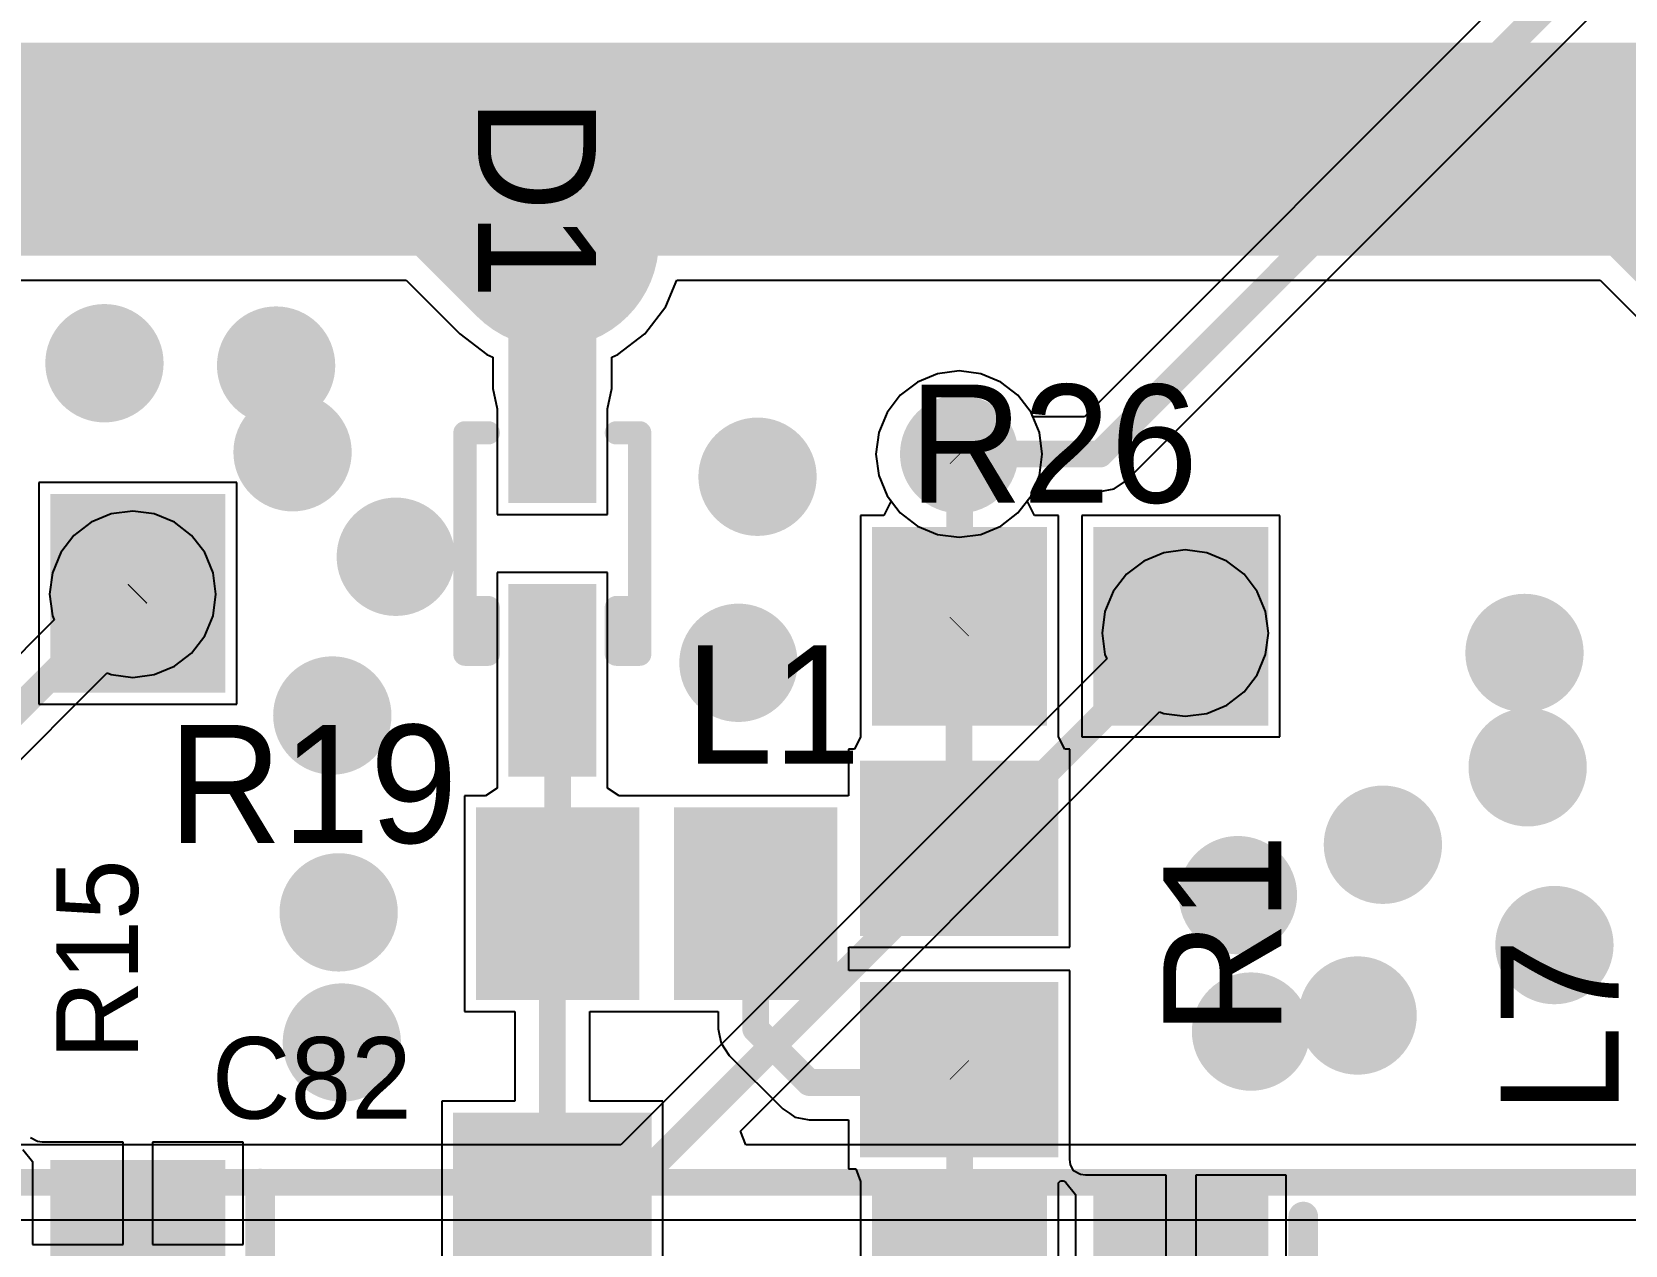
# Model space of a CAD drawing. Header units: millimetres. Extents: x 0 to 7.36, y -3.03 to 0.
# Drawn here: x 1.514 to 2.053, y -1.958 to -1.548 of the extents above; entities that cross this region are included whole.
import ezdxf

# ---------------------------------------------------------------- set-up
doc = ezdxf.new("R2010")
doc.units = ezdxf.units.MM
doc.header["$MEASUREMENT"] = 0
for name, color, linetype in [('BottomLayer', 5, 'Continuous'), ('MultiLayer', 9, 'Continuous'), ('TopLayer', 1, 'Continuous'), ('TopOverlay', 2, 'Continuous'), ('TopPaste', 8, 'Continuous'), ('TopSolder', 216, 'Continuous'), ('ViaHoleLayer', 16, 'Continuous')]:
    doc.layers.add(name, color=color, linetype=linetype)

# ---------------------------------------------------------------- blocks, each defined once
blk = doc.blocks.new('CAP_0805_20')
at = {"layer": 'TopLayer'}
for points in [[(-0.05511, -0.02953), (-0.00393, -0.02953), (-0.05511, 0.02953), (-0.00393, 0.02953)], [(0.0197, -0.02953), (0.07088, -0.02953), (0.0197, 0.02953), (0.07088, 0.02953)]]:
    blk.add_solid(points, dxfattribs=at)
at = {"layer": 'TopOverlay', "const_width": 0.01}
blk.add_lwpolyline([(-0.07088, 0.02557), (-0.07088, -0.02557)], dxfattribs=at)
at = {"layer": 'TopOverlay', "const_width": 0.005}
for points in [[(-0.07338, 0.02557, 1), (-0.06838, 0.02557, 1)], [(-0.07338, -0.02557, 1), (-0.06838, -0.02557, 1)]]:
    blk.add_lwpolyline(points, format="xyb", close=True, dxfattribs=at)
at = {"layer": 'TopPaste'}
for points in [[(-0.05511, -0.02953), (-0.00393, -0.02953), (-0.05511, 0.02953), (-0.00393, 0.02953)], [(0.0197, -0.02953), (0.07088, -0.02953), (0.0197, 0.02953), (0.07088, 0.02953)]]:
    blk.add_solid(points, dxfattribs=at)
at = {"layer": 'TopSolder'}
for points in [[(-0.05911, -0.03353), (0.00007, -0.03353), (-0.05911, 0.03353), (0.00007, 0.03353)], [(0.0157, -0.03353), (0.07488, -0.03353), (0.0157, 0.03353), (0.07488, 0.03353)]]:
    blk.add_solid(points, dxfattribs=at)
blk = doc.blocks.new('RES_0805_27')
at = {"layer": 'TopLayer'}
for points in [[(-0.06299, -0.02953), (-0.01181, -0.02953), (-0.06299, 0.02953), (-0.01181, 0.02953)], [(0.01181, -0.02953), (0.06299, -0.02953), (0.01181, 0.02953), (0.06299, 0.02953)]]:
    blk.add_solid(points, dxfattribs=at)
at = {"layer": 'TopPaste'}
for points in [[(-0.06299, -0.02953), (-0.01181, -0.02953), (-0.06299, 0.02953), (-0.01181, 0.02953)], [(0.01181, -0.02953), (0.06299, -0.02953), (0.01181, 0.02953), (0.06299, 0.02953)]]:
    blk.add_solid(points, dxfattribs=at)
at = {"layer": 'TopSolder'}
for points in [[(-0.06699, -0.03353), (-0.00781, -0.03353), (-0.06699, 0.03353), (-0.00781, 0.03353)], [(0.00781, -0.03353), (0.06699, -0.03353), (0.00781, 0.03353), (0.06699, 0.03353)]]:
    blk.add_solid(points, dxfattribs=at)
blk = doc.blocks.new('RES_0805_38')
at = {"layer": 'TopLayer'}
for points in [[(-0.06299, -0.02953), (-0.01181, -0.02953), (-0.06299, 0.02953), (-0.01181, 0.02953)], [(0.01181, -0.02953), (0.06299, -0.02953), (0.01181, 0.02953), (0.06299, 0.02953)]]:
    blk.add_solid(points, dxfattribs=at)
at = {"layer": 'TopPaste'}
for points in [[(-0.06299, -0.02953), (-0.01181, -0.02953), (-0.06299, 0.02953), (-0.01181, 0.02953)], [(0.01181, -0.02953), (0.06299, -0.02953), (0.01181, 0.02953), (0.06299, 0.02953)]]:
    blk.add_solid(points, dxfattribs=at)
at = {"layer": 'TopSolder'}
for points in [[(-0.06699, -0.03353), (-0.00781, -0.03353), (-0.06699, 0.03353), (-0.00781, 0.03353)], [(0.00781, -0.03353), (0.06699, -0.03353), (0.00781, 0.03353), (0.06699, 0.03353)]]:
    blk.add_solid(points, dxfattribs=at)
blk = doc.blocks.new('SOD_323_40')
at = {"layer": 'TopLayer'}
for points in [[(-0.0748, -0.01083), (-0.01772, -0.01083), (-0.0748, 0.01083), (-0.01772, 0.01083)], [(0.01772, -0.01083), (0.0748, -0.01083), (0.01772, 0.01083), (0.0748, 0.01083)]]:
    blk.add_solid(points, dxfattribs=at)
at = {"layer": 'TopOverlay', "const_width": 0.00787}
for points in [[(0.0374, 0.02953), (-0.0374, 0.02953)], [(-0.0374, 0.02165), (-0.0374, 0.02953)], [(0.02165, 0.02165), (0.02165, 0.02953)], [(0.0374, 0.02165), (0.0374, 0.02953)], [(0.0374, 0.02165), (0.02165, 0.02165)], [(-0.0374, -0.02953), (-0.0374, -0.02165)], [(0.0374, -0.02165), (0.02165, -0.02165)], [(0.02165, -0.02953), (0.02165, -0.02165)], [(0.0374, -0.02953), (0.0374, -0.02165)], [(0.0374, -0.02953), (-0.0374, -0.02953)]]:
    blk.add_lwpolyline(points, dxfattribs=at)
at = {"layer": 'TopOverlay', "const_width": 0.00394}
for points in [[(-0.03937, 0.02953, 1), (-0.03543, 0.02953, 1)], [(-0.03937, 0.02953, 1), (-0.03543, 0.02953, 1)], [(0.01969, 0.02953, 1), (0.02362, 0.02953, 1)], [(0.03543, 0.02953, 1), (0.03937, 0.02953, 1)], [(0.03543, 0.02953, 1), (0.03937, 0.02953, 1)], [(-0.03937, 0.02165, 1), (-0.03543, 0.02165, 1)], [(0.01969, 0.02165, 1), (0.02362, 0.02165, 1)], [(0.01969, 0.02165, 1), (0.02362, 0.02165, 1)], [(0.03543, 0.02165, 1), (0.03937, 0.02165, 1)], [(0.03543, 0.02165, 1), (0.03937, 0.02165, 1)], [(-0.03937, -0.02165, 1), (-0.03543, -0.02165, 1)], [(0.01969, -0.02165, 1), (0.02362, -0.02165, 1)], [(0.01969, -0.02165, 1), (0.02362, -0.02165, 1)], [(0.03543, -0.02165, 1), (0.03937, -0.02165, 1)], [(0.03543, -0.02165, 1), (0.03937, -0.02165, 1)], [(-0.03937, -0.02953, 1), (-0.03543, -0.02953, 1)], [(-0.03937, -0.02953, 1), (-0.03543, -0.02953, 1)], [(0.01969, -0.02953, 1), (0.02362, -0.02953, 1)], [(0.03543, -0.02953, 1), (0.03937, -0.02953, 1)], [(0.03543, -0.02953, 1), (0.03937, -0.02953, 1)]]:
    blk.add_lwpolyline(points, format="xyb", close=True, dxfattribs=at)
at = {"layer": 'TopPaste'}
for points in [[(-0.0748, -0.01083), (-0.01772, -0.01083), (-0.0748, 0.01083), (-0.01772, 0.01083)], [(0.01772, -0.01083), (0.0748, -0.01083), (0.01772, 0.01083), (0.0748, 0.01083)]]:
    blk.add_solid(points, dxfattribs=at)
at = {"layer": 'TopSolder'}
for points in [[(-0.0788, -0.01483), (-0.01372, -0.01483), (-0.0788, 0.01483), (-0.01372, 0.01483)], [(0.01372, -0.01483), (0.0788, -0.01483), (0.01372, 0.01483), (0.0788, 0.01483)]]:
    blk.add_solid(points, dxfattribs=at)
blk = doc.blocks.new('CAP_0805_106')
at = {"layer": 'TopLayer'}
for points in [[(-0.05511, -0.02953), (-0.00393, -0.02953), (-0.05511, 0.02953), (-0.00393, 0.02953)], [(0.0197, -0.02953), (0.07088, -0.02953), (0.0197, 0.02953), (0.07088, 0.02953)]]:
    blk.add_solid(points, dxfattribs=at)
at = {"layer": 'TopOverlay', "const_width": 0.01}
blk.add_lwpolyline([(-0.07088, 0.02557), (-0.07088, -0.02557)], dxfattribs=at)
at = {"layer": 'TopOverlay', "const_width": 0.005}
for points in [[(-0.07338, 0.02557, 1), (-0.06838, 0.02557, 1)], [(-0.07338, -0.02557, 1), (-0.06838, -0.02557, 1)]]:
    blk.add_lwpolyline(points, format="xyb", close=True, dxfattribs=at)
at = {"layer": 'TopPaste'}
for points in [[(-0.05511, -0.02953), (-0.00393, -0.02953), (-0.05511, 0.02953), (-0.00393, 0.02953)], [(0.0197, -0.02953), (0.07088, -0.02953), (0.0197, 0.02953), (0.07088, 0.02953)]]:
    blk.add_solid(points, dxfattribs=at)
at = {"layer": 'TopSolder'}
for points in [[(-0.05911, -0.03353), (0.00007, -0.03353), (-0.05911, 0.03353), (0.00007, 0.03353)], [(0.0157, -0.03353), (0.07488, -0.03353), (0.0157, 0.03353), (0.07488, 0.03353)]]:
    blk.add_solid(points, dxfattribs=at)
blk = doc.blocks.new('CAP_0805_108')
at = {"layer": 'TopLayer'}
for points in [[(-0.05511, -0.02953), (-0.00393, -0.02953), (-0.05511, 0.02953), (-0.00393, 0.02953)], [(0.0197, -0.02953), (0.07088, -0.02953), (0.0197, 0.02953), (0.07088, 0.02953)]]:
    blk.add_solid(points, dxfattribs=at)
at = {"layer": 'TopOverlay', "const_width": 0.01}
blk.add_lwpolyline([(-0.07088, 0.02557), (-0.07088, -0.02557)], dxfattribs=at)
at = {"layer": 'TopOverlay', "const_width": 0.005}
for points in [[(-0.07338, 0.02557, 1), (-0.06838, 0.02557, 1)], [(-0.07338, -0.02557, 1), (-0.06838, -0.02557, 1)]]:
    blk.add_lwpolyline(points, format="xyb", close=True, dxfattribs=at)
at = {"layer": 'TopPaste'}
for points in [[(-0.05511, -0.02953), (-0.00393, -0.02953), (-0.05511, 0.02953), (-0.00393, 0.02953)], [(0.0197, -0.02953), (0.07088, -0.02953), (0.0197, 0.02953), (0.07088, 0.02953)]]:
    blk.add_solid(points, dxfattribs=at)
at = {"layer": 'TopSolder'}
for points in [[(-0.05911, -0.03353), (0.00007, -0.03353), (-0.05911, 0.03353), (0.00007, 0.03353)], [(0.0157, -0.03353), (0.07488, -0.03353), (0.0157, 0.03353), (0.07488, 0.03353)]]:
    blk.add_solid(points, dxfattribs=at)
blk = doc.blocks.new('RES_0805_171')
at = {"layer": 'TopLayer'}
for points in [[(-0.06299, -0.02953), (-0.01181, -0.02953), (-0.06299, 0.02953), (-0.01181, 0.02953)], [(0.01181, -0.02953), (0.06299, -0.02953), (0.01181, 0.02953), (0.06299, 0.02953)]]:
    blk.add_solid(points, dxfattribs=at)
at = {"layer": 'TopPaste'}
for points in [[(-0.06299, -0.02953), (-0.01181, -0.02953), (-0.06299, 0.02953), (-0.01181, 0.02953)], [(0.01181, -0.02953), (0.06299, -0.02953), (0.01181, 0.02953), (0.06299, 0.02953)]]:
    blk.add_solid(points, dxfattribs=at)
at = {"layer": 'TopSolder'}
for points in [[(-0.06699, -0.03353), (-0.00781, -0.03353), (-0.06699, 0.03353), (-0.00781, 0.03353)], [(0.00781, -0.03353), (0.06699, -0.03353), (0.00781, 0.03353), (0.06699, 0.03353)]]:
    blk.add_solid(points, dxfattribs=at)
blk = doc.blocks.new('IND_0805_279')
at = {"layer": 'TopLayer'}
for points in [[(-0.05709, -0.02854), (-0.00984, -0.02854), (-0.05709, 0.02854), (-0.00984, 0.02854)], [(0.00984, -0.02854), (0.05709, -0.02854), (0.00984, 0.02854), (0.05709, 0.02854)]]:
    blk.add_solid(points, dxfattribs=at)
at = {"layer": 'TopPaste'}
for points in [[(-0.05709, -0.02854), (-0.00984, -0.02854), (-0.05709, 0.02854), (-0.00984, 0.02854)], [(0.00984, -0.02854), (0.05709, -0.02854), (0.00984, 0.02854), (0.05709, 0.02854)]]:
    blk.add_solid(points, dxfattribs=at)
at = {"layer": 'TopSolder'}
for points in [[(-0.06109, -0.03254), (-0.00584, -0.03254), (-0.06109, 0.03254), (-0.00584, 0.03254)], [(0.00584, -0.03254), (0.06109, -0.03254), (0.00584, 0.03254), (0.06109, 0.03254)]]:
    blk.add_solid(points, dxfattribs=at)

msp = doc.modelspace()

# ---------------------------------------------------------------- linework, layer by layer
at = {"layer": 'BottomLayer'}
for p, q in [((2.03369, -1.51413), (1.87002, -1.6778)), ((1.8842, -1.69939), (2.05157, -1.53202)), ((1.82038, -1.66329), (1.8136, -1.6661)), ((1.82765, -1.66233), (1.82038, -1.66329)), ((1.83493, -1.66329), (1.82765, -1.66233)), ((1.84171, -1.6661), (1.83493, -1.66329)), ((1.8136, -1.6661), (1.80777, -1.67056)), ((1.84753, -1.67056), (1.84171, -1.6661)), ((1.80777, -1.67056), (1.80331, -1.67639)), ((1.852, -1.67639), (1.84753, -1.67056)), ((1.80331, -1.67639), (1.8005, -1.68317)), ((1.85259, -1.6778), (1.852, -1.67639)), ((1.87002, -1.6778), (1.85259, -1.6778)), ((1.8005, -1.68317), (1.79954, -1.69044)), ((1.79954, -1.69044), (1.8005, -1.69772)), ((1.8005, -1.69772), (1.80331, -1.7045)), ((1.8801, -1.70213), (1.8842, -1.69939)), ((1.80331, -1.7045), (1.80777, -1.71032)), ((1.84753, -1.71032), (1.852, -1.7045)), ((1.852, -1.7045), (1.85259, -1.70309)), ((1.85259, -1.70309), (1.87526, -1.70309)), ((1.87526, -1.70309), (1.8801, -1.70213)), ((1.54101, -1.71065), (1.53423, -1.71346)), ((1.54829, -1.70969), (1.54101, -1.71065)), ((1.55557, -1.71065), (1.54829, -1.70969)), ((1.56235, -1.71346), (1.55557, -1.71065)), ((1.80777, -1.71032), (1.8136, -1.71479)), ((1.84171, -1.71479), (1.84753, -1.71032)), ((1.52841, -1.71793), (1.52394, -1.72375)), ((1.53423, -1.71346), (1.52841, -1.71793)), ((1.56817, -1.71793), (1.56235, -1.71346)), ((1.57264, -1.72375), (1.56817, -1.71793)), ((1.8136, -1.71479), (1.82038, -1.7176)), ((1.82038, -1.7176), (1.82765, -1.71856)), ((1.82765, -1.71856), (1.83493, -1.7176)), ((1.83493, -1.7176), (1.84171, -1.71479)), ((1.9041, -1.72282), (1.89682, -1.72378)), ((1.91138, -1.72378), (1.9041, -1.72282)), ((1.52394, -1.72375), (1.52113, -1.73053)), ((1.57545, -1.73053), (1.57264, -1.72375)), ((1.89004, -1.72659), (1.88422, -1.73105)), ((1.89682, -1.72378), (1.89004, -1.72659)), ((1.91816, -1.72659), (1.91138, -1.72378)), ((1.92398, -1.73105), (1.91816, -1.72659)), ((1.52113, -1.73053), (1.52018, -1.73781)), ((1.57641, -1.73781), (1.57545, -1.73053)), ((1.88422, -1.73105), (1.87975, -1.73688)), ((1.92845, -1.73688), (1.92398, -1.73105)), ((1.52018, -1.73781), (1.52113, -1.74508)), ((1.57545, -1.74508), (1.57641, -1.73781)), ((1.87975, -1.73688), (1.87694, -1.74366)), ((1.93125, -1.74366), (1.92845, -1.73688)), ((1.52113, -1.74508), (1.52172, -1.7465)), ((1.57264, -1.75186), (1.57545, -1.74508)), ((1.87694, -1.74366), (1.87598, -1.75093)), ((1.93221, -1.75093), (1.93125, -1.74366)), ((1.52172, -1.7465), (1.34436, -1.92386)), ((1.56817, -1.75769), (1.57264, -1.75186)), ((1.87598, -1.75093), (1.87694, -1.75821)), ((1.93125, -1.75821), (1.93221, -1.75093)), ((1.56235, -1.76215), (1.56817, -1.75769)), ((1.87753, -1.75962), (1.71329, -1.92386)), ((1.87694, -1.75821), (1.87753, -1.75962)), ((1.92845, -1.76499), (1.93125, -1.75821)), ((1.38474, -1.91924), (1.5396, -1.76438)), ((1.5396, -1.76438), (1.54101, -1.76496)), ((1.54101, -1.76496), (1.54829, -1.76592)), ((1.54829, -1.76592), (1.55557, -1.76496)), ((1.55557, -1.76496), (1.56235, -1.76215)), ((1.92398, -1.77081), (1.92845, -1.76499)), ((1.91816, -1.77528), (1.92398, -1.77081)), ((1.91138, -1.77809), (1.91816, -1.77528)), ((1.75368, -1.91924), (1.89541, -1.7775)), ((1.89541, -1.7775), (1.89682, -1.77809)), ((1.89682, -1.77809), (1.9041, -1.77905)), ((1.9041, -1.77905), (1.91138, -1.77809)), ((1.75559, -1.92386), (1.75368, -1.91924)), ((1.71329, -1.92386), (1.38666, -1.92386)), ((2.20601, -1.92386), (1.75559, -1.92386)), ((1.11364, -1.94914), (4.62336, -1.94914))]:
    msp.add_line(p, q, dxfattribs=at)
at = {"layer": 'BottomLayer', "const_width": 0.00906}
for points in [[(1.87526, -1.69044), (2.06026, -1.50544)], [(1.82765, -1.69044), (1.87526, -1.69044)], [(1.3496, -1.9365), (1.54829, -1.73781)], [(1.71853, -1.9365), (1.9041, -1.75093)], [(1.0887, -1.9365), (4.62336, -1.9365)], [(1.0887, -1.9365), (4.20037, -1.9365)], [(1.0887, -1.9365), (3.71059, -1.9365)], [(1.0887, -1.9365), (3.2075, -1.9365)], [(1.0887, -1.9365), (2.72422, -1.9365)], [(1.0887, -1.9365), (2.21124, -1.9365)], [(1.0887, -1.9365), (1.71853, -1.9365)]]:
    msp.add_lwpolyline(points, dxfattribs=at)
at = {"layer": 'BottomLayer'}
for points, const_width in [([(1.52871, -1.65974, 1), (1.54871, -1.65974, 1)], 0.02), ([(1.58674, -1.66054, 1), (1.60674, -1.66054, 1)], 0.02), ([(1.5923, -1.68982, 1), (1.6123, -1.68982, 1)], 0.02), ([(1.81765, -1.69044, 1), (1.83765, -1.69044, 1)], 0.02), ([(1.74949, -1.6981, 1), (1.76949, -1.6981, 1)], 0.02), ([(1.82539, -1.69044, 1), (1.82992, -1.69044, 1)], 0.00453), ([(1.873, -1.69044, 1), (1.87752, -1.69044, 1)], 0.00453), ([(1.873, -1.69044, 1), (1.87752, -1.69044, 1)], 0.00453), ([(1.6272, -1.72514, 1), (1.6472, -1.72514, 1)], 0.02), ([(1.53829, -1.73781, 1), (1.55829, -1.73781, 1)], 0.02), ([(1.54603, -1.73781, 1), (1.55056, -1.73781, 1)], 0.00453), ([(1.8941, -1.75093, 1), (1.9141, -1.75093, 1)], 0.02), ([(2.00878, -1.75765, 1), (2.02878, -1.75765, 1)], 0.02), ([(1.74304, -1.76097, 1), (1.76304, -1.76097, 1)], 0.02), ([(1.90183, -1.75093, 1), (1.90636, -1.75093, 1)], 0.00453), ([(1.60574, -1.77878, 1), (1.62574, -1.77878, 1)], 0.02), ([(2.00985, -1.79627, 1), (2.02985, -1.79627, 1)], 0.02), ([(1.96091, -1.82245, 1), (1.98091, -1.82245, 1)], 0.02), ([(1.9119, -1.83948, 1), (1.9319, -1.83948, 1)], 0.02), ([(1.60789, -1.8453, 1), (1.62789, -1.8453, 1)], 0.02), ([(2.0189, -1.85635, 1), (2.0389, -1.85635, 1)], 0.02), ([(1.95236, -1.88015, 1), (1.97236, -1.88015, 1)], 0.02), ([(1.91633, -1.88558, 1), (1.93633, -1.88558, 1)], 0.02), ([(1.60896, -1.88928, 1), (1.62896, -1.88928, 1)], 0.02), ([(1.71627, -1.9365, 1), (1.7208, -1.9365, 1)], 0.00453), ([(1.71627, -1.9365, 1), (1.7208, -1.9365, 1)], 0.00453)]:
    msp.add_lwpolyline(points, format="xyb", close=True, dxfattribs=dict(at, const_width=const_width))
at = {"layer": 'MultiLayer', "const_width": 0.02}
for points in [[(1.52871, -1.65974, 1), (1.54871, -1.65974, 1)], [(1.58674, -1.66054, 1), (1.60674, -1.66054, 1)], [(1.5923, -1.68982, 1), (1.6123, -1.68982, 1)], [(1.81765, -1.69044, 1), (1.83765, -1.69044, 1)], [(1.74949, -1.6981, 1), (1.76949, -1.6981, 1)], [(1.6272, -1.72514, 1), (1.6472, -1.72514, 1)], [(1.53829, -1.73781, 1), (1.55829, -1.73781, 1)], [(1.8941, -1.75093, 1), (1.9141, -1.75093, 1)], [(2.00878, -1.75765, 1), (2.02878, -1.75765, 1)], [(1.74304, -1.76097, 1), (1.76304, -1.76097, 1)], [(1.60574, -1.77878, 1), (1.62574, -1.77878, 1)], [(2.00985, -1.79627, 1), (2.02985, -1.79627, 1)], [(1.96091, -1.82245, 1), (1.98091, -1.82245, 1)], [(1.9119, -1.83948, 1), (1.9319, -1.83948, 1)], [(1.60789, -1.8453, 1), (1.62789, -1.8453, 1)], [(2.0189, -1.85635, 1), (2.0389, -1.85635, 1)], [(1.95236, -1.88015, 1), (1.97236, -1.88015, 1)], [(1.91633, -1.88558, 1), (1.93633, -1.88558, 1)], [(1.60896, -1.88928, 1), (1.62896, -1.88928, 1)]]:
    msp.add_lwpolyline(points, format="xyb", close=True, dxfattribs=at)
at = {"layer": 'TopLayer'}
for p, q in [((1.49067, -1.63167), (1.64073, -1.63167)), ((1.64073, -1.63167), (1.65881, -1.64976)), ((1.72847, -1.64059), (1.73216, -1.63167)), ((1.73216, -1.63167), (2.04434, -1.63167)), ((2.04434, -1.63167), (2.06013, -1.64747)), ((1.72143, -1.64976), (1.72847, -1.64059)), ((1.65881, -1.64976), (1.66798, -1.65679)), ((1.71226, -1.65679), (1.72143, -1.64976)), ((1.66798, -1.65679), (1.67005, -1.65765)), ((1.67005, -1.65765), (1.67005, -1.6683)), ((1.71019, -1.65765), (1.71226, -1.65679)), ((1.71019, -1.6683), (1.71019, -1.65765)), ((1.82038, -1.66329), (1.8136, -1.6661)), ((1.82765, -1.66233), (1.82038, -1.66329)), ((1.83493, -1.66329), (1.82765, -1.66233)), ((1.84171, -1.6661), (1.83493, -1.66329)), ((1.67005, -1.6683), (1.67142, -1.67518)), ((1.70882, -1.67518), (1.71019, -1.6683)), ((1.8136, -1.6661), (1.80777, -1.67056)), ((1.84753, -1.67056), (1.84171, -1.6661)), ((1.80777, -1.67056), (1.80331, -1.67639)), ((1.852, -1.67639), (1.84753, -1.67056)), ((1.67142, -1.67518), (1.67142, -1.71081)), ((1.70882, -1.71081), (1.70882, -1.67518)), ((1.80331, -1.67639), (1.8005, -1.68317)), ((1.85481, -1.68317), (1.852, -1.67639)), ((1.8005, -1.68317), (1.79954, -1.69044)), ((1.85577, -1.69044), (1.85481, -1.68317)), ((1.79954, -1.69044), (1.8005, -1.69772)), ((1.85481, -1.69772), (1.85577, -1.69044)), ((1.58346, -1.7001), (1.51654, -1.7001)), ((1.51654, -1.7001), (1.51654, -1.7749)), ((1.58346, -1.7749), (1.58346, -1.7001)), ((1.8005, -1.69772), (1.80331, -1.7045)), ((1.852, -1.7045), (1.85481, -1.69772)), ((1.80464, -1.70624), (1.80217, -1.71124)), ((1.80331, -1.7045), (1.80464, -1.70624)), ((1.85067, -1.70624), (1.852, -1.7045)), ((1.85313, -1.71124), (1.85067, -1.70624)), ((1.67142, -1.71081), (1.70882, -1.71081)), ((1.80217, -1.71124), (1.79435, -1.71124)), ((1.79435, -1.71124), (1.79435, -1.78604)), ((1.86128, -1.71124), (1.85313, -1.71124)), ((1.86128, -1.78604), (1.86128, -1.71124)), ((1.93609, -1.71124), (1.86916, -1.71124)), ((1.86916, -1.71124), (1.86916, -1.78604)), ((1.93609, -1.78604), (1.93609, -1.71124)), ((1.70882, -1.7305), (1.67142, -1.7305)), ((1.67142, -1.7305), (1.67142, -1.80333)), ((1.70882, -1.80333), (1.70882, -1.7305)), ((1.51654, -1.7749), (1.58346, -1.7749)), ((1.79435, -1.78604), (1.79226, -1.79018)), ((1.86337, -1.79018), (1.86128, -1.78604)), ((1.86916, -1.78604), (1.93609, -1.78604)), ((1.79226, -1.79018), (1.79022, -1.79018)), ((1.79022, -1.79018), (1.79022, -1.80597)), ((1.86502, -1.79018), (1.86337, -1.79018)), ((1.86502, -1.85711), (1.86502, -1.79018)), ((1.67142, -1.80333), (1.66751, -1.80597)), ((1.71273, -1.80597), (1.70882, -1.80333)), ((1.66751, -1.80597), (1.66044, -1.80597)), ((1.66044, -1.80597), (1.66044, -1.87881)), ((1.72237, -1.80597), (1.71273, -1.80597)), ((1.72344, -1.80597), (1.72237, -1.80597)), ((1.72737, -1.80597), (1.72344, -1.80597)), ((1.72844, -1.80597), (1.72737, -1.80597)), ((1.79022, -1.80597), (1.72844, -1.80597)), ((1.79037, -1.86498), (1.79037, -1.85711)), ((1.79037, -1.85711), (1.86502, -1.85711)), ((1.86502, -1.86498), (1.79037, -1.86498)), ((1.86502, -1.92748), (1.86502, -1.86498)), ((1.66044, -1.87881), (1.67748, -1.87881)), ((1.67748, -1.87881), (1.67748, -1.90912)), ((1.70277, -1.90912), (1.70277, -1.87881)), ((1.70277, -1.87881), (1.72237, -1.87881)), ((1.72237, -1.87881), (1.72344, -1.87881)), ((1.72344, -1.87881), (1.72737, -1.87881)), ((1.72737, -1.87881), (1.72844, -1.87881)), ((1.72844, -1.87881), (1.74623, -1.87881)), ((1.74623, -1.87881), (1.74623, -1.8847)), ((1.74623, -1.8847), (1.74623, -1.8847)), ((1.74623, -1.8847), (1.74623, -1.8847)), ((1.74623, -1.8847), (1.74666, -1.88688)), ((1.74666, -1.88688), (1.74719, -1.88954)), ((1.74719, -1.88954), (1.74719, -1.88954)), ((1.74719, -1.88954), (1.74719, -1.88954)), ((1.74719, -1.88954), (1.74842, -1.89138)), ((1.74842, -1.89138), (1.74993, -1.89364)), ((1.74993, -1.89364), (1.74993, -1.89364)), ((1.74993, -1.89364), (1.74993, -1.89364)), ((1.74993, -1.89364), (1.76802, -1.91173)), ((1.67748, -1.90912), (1.65272, -1.90912)), ((1.65272, -1.90912), (1.65272, -1.97605)), ((1.72752, -1.90912), (1.70277, -1.90912)), ((1.72752, -1.97605), (1.72752, -1.90912)), ((1.76802, -1.91173), (1.77036, -1.91329)), ((1.77036, -1.91329), (1.77213, -1.91447)), ((1.77213, -1.91447), (1.77213, -1.91447)), ((1.77213, -1.91447), (1.77213, -1.91447)), ((1.77213, -1.91447), (1.77456, -1.91496)), ((1.77456, -1.91496), (1.77696, -1.91544)), ((1.77696, -1.91544), (1.79022, -1.91544)), ((1.79022, -1.91544), (1.79022, -1.93191)), ((1.51602, -1.92272), (1.51368, -1.92146)), ((1.5177, -1.92297), (1.51602, -1.92272)), ((1.51111, -1.92542), (1.51441, -1.92952)), ((1.51863, -1.92297), (1.5177, -1.92297)), ((1.545, -1.92297), (1.51863, -1.92297)), ((1.545, -1.9575), (1.545, -1.92297)), ((1.58559, -1.92297), (1.555, -1.92297)), ((1.555, -1.92297), (1.555, -1.9575)), ((1.58559, -1.9575), (1.58559, -1.92297)), ((1.86502, -1.92884), (1.86502, -1.92748)), ((1.51441, -1.92952), (1.51441, -1.9575)), ((1.79022, -1.93191), (1.79274, -1.93191)), ((1.79274, -1.93191), (1.79435, -1.93624)), ((1.86529, -1.93049), (1.86502, -1.92884)), ((1.8663, -1.9326), (1.86529, -1.93049)), ((1.86864, -1.93386), (1.8663, -1.9326)), ((1.79435, -1.93624), (1.79435, -1.93624)), ((1.79435, -1.93624), (1.79435, -2.01104)), ((1.86128, -1.93669), (1.86196, -1.93601)), ((1.86128, -2.01104), (1.86128, -1.93669)), ((1.86196, -1.93601), (1.86291, -1.93606)), ((1.86291, -1.93606), (1.86373, -1.93656)), ((1.86373, -1.93656), (1.86703, -1.94066)), ((1.87033, -1.93411), (1.86864, -1.93386)), ((1.87126, -1.93411), (1.87033, -1.93411)), ((1.89762, -1.93411), (1.87126, -1.93411)), ((1.89762, -1.96864), (1.89762, -1.93411)), ((1.93821, -1.93411), (1.90762, -1.93411)), ((1.90762, -1.93411), (1.90762, -1.96864)), ((1.93821, -1.96864), (1.93821, -1.93411)), ((1.86703, -1.94066), (1.86703, -1.96864)), ((1.51441, -1.9575), (1.545, -1.9575)), ((1.555, -1.9575), (1.58559, -1.9575))]:
    msp.add_line(p, q, dxfattribs=at)
for points, const_width in [([(1.29796, -1.5874), (1.65907, -1.5874)], 0.07205), ([(1.65907, -1.5874), (1.69012, -1.61845)], 0.07205), ([(1.65907, -1.5874), (1.69012, -1.5874)], 0.07205), ([(1.69012, -1.5874), (2.06268, -1.5874)], 0.07205), ([(2.06268, -1.5874), (2.09144, -1.5874)], 0.07205), ([(2.06268, -1.5874), (2.09144, -1.61616)], 0.07205), ([(1.69012, -1.6683), (1.69012, -1.61845)], 0.02362), ([(1.82765, -1.69044), (1.82782, -1.69061)], 0.00906), ([(1.82782, -1.74864), (1.82782, -1.69061)], 0.00906), ([(1.54829, -1.73781), (1.54969, -1.73781)], 0.00906), ([(1.54969, -1.73781), (1.55, -1.7375)], 0.00906), ([(1.82762, -1.74884), (1.82782, -1.74864)], 0.00906), ([(1.82762, -1.82364), (1.82762, -1.74884)], 0.00906), ([(1.90262, -1.74864), (1.9041, -1.75012)], 0.00906), ([(1.69012, -1.75491), (1.69194, -1.75673)], 0.00906), ([(1.9041, -1.75093), (1.9041, -1.75012)], 0.00906), ([(1.69194, -1.84239), (1.69194, -1.75673)], 0.00906), ([(1.69012, -1.84421), (1.69194, -1.84239)], 0.00906), ([(1.69012, -1.94259), (1.69012, -1.84421)], 0.00906), ([(1.75887, -1.8847), (1.75887, -1.84239)], 0.00906), ([(1.75887, -1.8847), (1.77696, -1.90279)], 0.00906), ([(1.82328, -1.90279), (1.82762, -1.89844)], 0.00906), ([(1.82762, -1.89844), (1.82782, -1.89864)], 0.00906), ([(1.82782, -1.97364), (1.82782, -1.89864)], 0.00906), ([(1.77696, -1.90279), (1.82328, -1.90279)], 0.00906)]:
    msp.add_lwpolyline(points, dxfattribs=dict(at, const_width=const_width))
for points, const_width in [([(1.64106, -1.5874, 1), (1.67709, -1.5874, 1)], 0.03602), ([(1.64106, -1.5874, 1), (1.67709, -1.5874, 1)], 0.03602), ([(1.64106, -1.5874, 1), (1.67709, -1.5874, 1)], 0.03602), ([(1.67211, -1.5874, 1), (1.70813, -1.5874, 1)], 0.03602), ([(1.67211, -1.5874, 1), (1.70813, -1.5874, 1)], 0.03602), ([(2.04467, -1.5874, 1), (2.08069, -1.5874, 1)], 0.03602), ([(2.04467, -1.5874, 1), (2.08069, -1.5874, 1)], 0.03602), ([(2.04467, -1.5874, 1), (2.08069, -1.5874, 1)], 0.03602), ([(1.67211, -1.61845, 1), (1.70813, -1.61845, 1)], 0.03602), ([(1.68422, -1.61845, 1), (1.69603, -1.61845, 1)], 0.01181), ([(1.52871, -1.65974, 1), (1.54871, -1.65974, 1)], 0.02), ([(1.58674, -1.66054, 1), (1.60674, -1.66054, 1)], 0.02), ([(1.68422, -1.6683, 1), (1.69603, -1.6683, 1)], 0.01181), ([(1.5923, -1.68982, 1), (1.6123, -1.68982, 1)], 0.02), ([(1.81765, -1.69044, 1), (1.83765, -1.69044, 1)], 0.02), ([(1.74949, -1.6981, 1), (1.76949, -1.6981, 1)], 0.02), ([(1.82539, -1.69044, 1), (1.82992, -1.69044, 1)], 0.00453), ([(1.82556, -1.69061, 1), (1.83008, -1.69061, 1)], 0.00453), ([(1.82556, -1.69061, 1), (1.83008, -1.69061, 1)], 0.00453), ([(1.6272, -1.72514, 1), (1.6472, -1.72514, 1)], 0.02), ([(1.53829, -1.73781, 1), (1.55829, -1.73781, 1)], 0.02), ([(1.54603, -1.73781, 1), (1.55056, -1.73781, 1)], 0.00453), ([(1.54743, -1.73781, 1), (1.55196, -1.73781, 1)], 0.00453), ([(1.54743, -1.73781, 1), (1.55196, -1.73781, 1)], 0.00453), ([(1.54774, -1.7375, 1), (1.55226, -1.7375, 1)], 0.00453), ([(1.8941, -1.75093, 1), (1.9141, -1.75093, 1)], 0.02), ([(2.00878, -1.75765, 1), (2.02878, -1.75765, 1)], 0.02), ([(1.74304, -1.76097, 1), (1.76304, -1.76097, 1)], 0.02), ([(1.82536, -1.74884, 1), (1.82989, -1.74884, 1)], 0.00453), ([(1.82536, -1.74884, 1), (1.82989, -1.74884, 1)], 0.00453), ([(1.82556, -1.74864, 1), (1.83008, -1.74864, 1)], 0.00453), ([(1.82556, -1.74864, 1), (1.83008, -1.74864, 1)], 0.00453), ([(1.90036, -1.74864, 1), (1.90489, -1.74864, 1)], 0.00453), ([(1.68786, -1.75491, 1), (1.69239, -1.75491, 1)], 0.00453), ([(1.90183, -1.75012, 1), (1.90636, -1.75012, 1)], 0.00453), ([(1.90183, -1.75012, 1), (1.90636, -1.75012, 1)], 0.00453), ([(1.90183, -1.75093, 1), (1.90636, -1.75093, 1)], 0.00453), ([(1.68968, -1.75673, 1), (1.6942, -1.75673, 1)], 0.00453), ([(1.68968, -1.75673, 1), (1.6942, -1.75673, 1)], 0.00453), ([(1.60574, -1.77878, 1), (1.62574, -1.77878, 1)], 0.02), ([(2.00985, -1.79627, 1), (2.02985, -1.79627, 1)], 0.02), ([(1.96091, -1.82245, 1), (1.98091, -1.82245, 1)], 0.02), ([(1.82536, -1.82364, 1), (1.82989, -1.82364, 1)], 0.00453), ([(1.9119, -1.83948, 1), (1.9319, -1.83948, 1)], 0.02), ([(1.60789, -1.8453, 1), (1.62789, -1.8453, 1)], 0.02), ([(2.0189, -1.85635, 1), (2.0389, -1.85635, 1)], 0.02), ([(1.68786, -1.84421, 1), (1.69239, -1.84421, 1)], 0.00453), ([(1.68786, -1.84421, 1), (1.69239, -1.84421, 1)], 0.00453), ([(1.68968, -1.84239, 1), (1.6942, -1.84239, 1)], 0.00453), ([(1.68968, -1.84239, 1), (1.6942, -1.84239, 1)], 0.00453), ([(1.75661, -1.84239, 1), (1.76113, -1.84239, 1)], 0.00453), ([(1.95236, -1.88015, 1), (1.97236, -1.88015, 1)], 0.02), ([(1.91633, -1.88558, 1), (1.93633, -1.88558, 1)], 0.02), ([(1.60896, -1.88928, 1), (1.62896, -1.88928, 1)], 0.02), ([(1.75661, -1.8847, 1), (1.76113, -1.8847, 1)], 0.00453), ([(1.75661, -1.8847, 1), (1.76113, -1.8847, 1)], 0.00453), ([(1.82536, -1.89844, 1), (1.82989, -1.89844, 1)], 0.00453), ([(1.82536, -1.89844, 1), (1.82989, -1.89844, 1)], 0.00453), ([(1.82556, -1.89864, 1), (1.83008, -1.89864, 1)], 0.00453), ([(1.82556, -1.89864, 1), (1.83008, -1.89864, 1)], 0.00453), ([(1.7747, -1.90279, 1), (1.77923, -1.90279, 1)], 0.00453), ([(1.7747, -1.90279, 1), (1.77923, -1.90279, 1)], 0.00453), ([(1.82101, -1.90279, 1), (1.82554, -1.90279, 1)], 0.00453), ([(1.82101, -1.90279, 1), (1.82554, -1.90279, 1)], 0.00453), ([(1.68786, -1.94259, 1), (1.69239, -1.94259, 1)], 0.00453)]:
    msp.add_lwpolyline(points, format="xyb", close=True, dxfattribs=dict(at, const_width=const_width))
at = {"layer": 'ViaHoleLayer', "const_width": 0.00956}
for points in [[(1.53393, -1.65974, 1), (1.54349, -1.65974, 1)], [(1.59196, -1.66054, 1), (1.60152, -1.66054, 1)], [(1.59751, -1.68982, 1), (1.60708, -1.68982, 1)], [(1.82287, -1.69044, 1), (1.83243, -1.69044, 1)], [(1.75471, -1.6981, 1), (1.76427, -1.6981, 1)], [(1.63242, -1.72514, 1), (1.64198, -1.72514, 1)], [(1.54351, -1.73781, 1), (1.55307, -1.73781, 1)], [(1.89932, -1.75093, 1), (1.90888, -1.75093, 1)], [(2.014, -1.75765, 1), (2.02356, -1.75765, 1)], [(1.74826, -1.76097, 1), (1.75782, -1.76097, 1)], [(1.61096, -1.77878, 1), (1.62052, -1.77878, 1)], [(2.01507, -1.79627, 1), (2.02463, -1.79627, 1)], [(1.96613, -1.82245, 1), (1.97569, -1.82245, 1)], [(1.91712, -1.83948, 1), (1.92668, -1.83948, 1)], [(1.61311, -1.8453, 1), (1.62267, -1.8453, 1)], [(2.02412, -1.85635, 1), (2.03368, -1.85635, 1)], [(1.95758, -1.88015, 1), (1.96714, -1.88015, 1)], [(1.61418, -1.88928, 1), (1.62375, -1.88928, 1)], [(1.92155, -1.88558, 1), (1.93111, -1.88558, 1)]]:
    msp.add_lwpolyline(points, format="xyb", close=True, dxfattribs=at)

# ---------------------------------------------------------------- block references
for name, p, rotation in [('SOD_323_40', (1.69012, -1.72066), 270), ('RES_0805_27', (1.5126, -1.7375), 180), ('RES_0805_38', (1.86522, -1.74864), 180), ('RES_0805_171', (1.82762, -1.86104), 270), ('IND_0805_279', (1.72541, -1.84239), 180), ('CAP_0805_106', (1.69012, -1.98787), 90), ('CAP_0805_20', (1.52048, -1.9625), 180), ('CAP_0805_108', (1.87311, -1.97364), 180)]:
    msp.add_blockref(name, p, dxfattribs=dict(rotation=rotation))

# ---------------------------------------------------------------- texts
at = {"layer": 'TopOverlay'}
for s, height, rotation, p in [('D1', 0.039894, 270, (1.665, -1.57)), ('R1', 0.039894, 90, (1.93656, -1.88689)), ('R15', 0.027559, 90, (1.55, -1.895)), ('L7', 0.039894, 90, (2.05063, -1.91341))]:
    msp.add_text(s, height=height, rotation=rotation, dxfattribs=at).set_placement(p)
for s, height, p in [('R26', 0.039894, (1.81056, -1.70685)), ('L1', 0.039894, (1.735, -1.795)), ('R19', 0.039894, (1.56025, -1.82183)), ('C82', 0.027559, (1.575, -1.915))]:
    msp.add_text(s, height=height, dxfattribs=at).set_placement(p)

doc.saveas('drawing.dxf')
